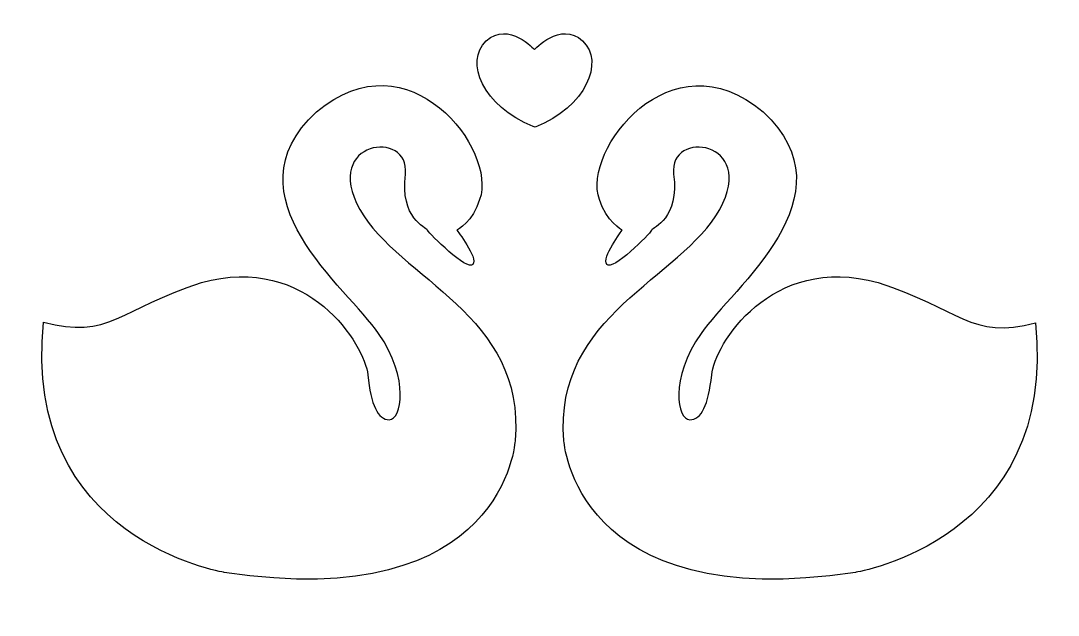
# Model space of a CAD drawing. Header units: centimetres. Extents: x -19.9 to 19.9, y -11.9 to 11.
import ezdxf

# ---------------------------------------------------------------- set-up
doc = ezdxf.new("R2010")
doc.units = ezdxf.units.CM
doc.header["$MEASUREMENT"] = 0
doc.layers.add('Layer 1', color=7, linetype='Continuous')

msp = doc.modelspace()

# ---------------------------------------------------------------- linework, layer by layer
at = {"layer": 'Layer 1'}
for points, knots in [([(-0.19286, 9.86127), (-0.19286, 9.86127), (-0.19286, 9.86127), (-0.19286, 9.86127), (-0.19286, 9.86127), (-0.19286, 9.86127), (-1.16917, 10.96654), (-2.04301, 10.19552), (-2.04301, 10.19552), (-2.89105, 9.39873), (-2.17162, 7.67685), (-0.24411, 6.90585), (-0.24411, 6.90585), (-0.24411, 6.90585), (-0.16709, 6.8804), (-0.16709, 6.8804), (-0.16709, 6.8804), (1.78588, 7.65142), (2.50531, 9.39873), (1.65761, 10.19552), (1.65761, 10.19552), (0.7838, 10.96654), (-0.19286, 9.86127), (-0.19286, 9.86127)], [0, 0, 0, 0, 0.14285714, 0.14285714, 0.14285714, 0.14285714, 0.28571429, 0.28571429, 0.28571429, 0.28571429, 0.42857143, 0.42857143, 0.42857143, 0.42857143, 0.57142857, 0.57142857, 0.57142857, 0.57142857, 0.71428571, 0.71428571, 0.71428571, 0.71428571, 1, 1, 1, 1]), ([(-0.93808, -5.14679), (-0.50133, -0.34103), (-5.40972, 1.07235), (-6.90017, 3.71932), (-6.90017, 3.71932), (-8.39059, 6.39206), (-4.94683, 6.80336), (-5.15249, 5.08147), (-5.15249, 5.08147), (-5.35812, 3.35959), (-4.35601, 3.05111), (-4.30479, 2.92284), (-4.30479, 2.92284), (-4.2274, 2.79423), (-2.76277, 1.3296), (-2.55711, 1.61191), (-2.55711, 1.61191), (-2.35148, 1.86916), (-3.17372, 2.92284), (-3.17372, 2.92284), (-3.17372, 2.92284), (-3.17372, 2.92284), (-2.53131, 3.28257), (-2.29988, 4.10481), (-2.29988, 4.10481), (-1.60626, 5.98076), (-4.99843, 10.4782), (-8.57046, 7.47119), (-8.57046, 7.47119), (-12.09124, 4.23343), (-7.38851, 0.71265), (-6.18074, -1.03503), (-6.18074, -1.03503), (-4.97263, -2.78218), (-5.3069, -4.34999), (-5.76945, -4.34999), (-5.76945, -4.34999), (-6.2062, -4.34999), (-6.48888, -3.78463), (-6.5917, -2.62811), (-6.5917, -2.62811), (-6.72031, -1.49757), (-8.85315, 2.04901), (-12.99089, 0.91829), (-12.99089, 0.91829), (-16.07458, -0.08418), (-16.56289, -1.29192), (-19.05542, -0.59794), (-19.05542, -0.59794), (-19.92926, -8.95025), (-12.11701, -10.20925), (-12.11701, -10.20925), (-12.11701, -10.20925), (-1.29778, -11.85374), (-0.93808, -5.14679), (-0.93808, -5.14679)], [0, 0, 0, 0, 0.06666667, 0.06666667, 0.06666667, 0.06666667, 0.13333333, 0.13333333, 0.13333333, 0.13333333, 0.2, 0.2, 0.2, 0.2, 0.26666667, 0.26666667, 0.26666667, 0.26666667, 0.33333333, 0.33333333, 0.33333333, 0.33333333, 0.4, 0.4, 0.4, 0.4, 0.46666667, 0.46666667, 0.46666667, 0.46666667, 0.53333333, 0.53333333, 0.53333333, 0.53333333, 0.6, 0.6, 0.6, 0.6, 0.66666667, 0.66666667, 0.66666667, 0.66666667, 0.73333333, 0.73333333, 0.73333333, 0.73333333, 0.8, 0.8, 0.8, 0.8, 0.86666667, 0.86666667, 0.86666667, 0.86666667, 1, 1, 1, 1]), ([(13.01612, 0.9183), (8.85293, 2.04902), (6.72009, -1.49756), (6.61728, -2.6281), (6.61728, -2.6281), (6.48867, -3.78462), (6.23178, -4.34998), (5.76921, -4.34998), (5.76921, -4.34998), (5.30669, -4.34998), (4.97242, -2.78217), (6.20596, -1.03502), (6.20596, -1.03502), (7.4137, 0.71266), (12.09103, 4.23344), (8.59605, 7.4712), (8.59605, 7.4712), (5.02401, 10.4524), (1.63184, 5.98076), (2.30002, 4.10481), (2.30002, 4.10481), (2.5569, 3.28256), (3.17386, 2.92284), (3.17386, 2.92284), (3.17386, 2.92284), (3.17386, 2.92284), (2.37704, 1.86916), (2.58267, 1.61191), (2.58267, 1.61191), (2.78833, 1.3296), (4.25298, 2.79423), (4.30455, 2.92284), (4.30455, 2.92284), (4.3558, 3.05111), (5.38368, 3.35959), (5.15225, 5.08147), (5.15225, 5.08147), (4.94693, 6.80335), (8.39035, 6.39206), (6.9257, 3.71932), (6.9257, 3.71932), (5.43531, 1.07234), (0.52692, -0.34103), (0.93787, -5.14679), (0.93787, -5.14679), (0.93787, -5.14679), (1.32337, -11.85374), (12.14229, -10.20925), (12.14229, -10.20925), (12.14229, -10.20925), (19.92908, -8.95026), (19.05524, -0.62374), (19.05524, -0.62374), (16.5885, -1.29192), (16.10013, -0.08418), (13.01612, 0.9183)], [0, 0, 0, 0, 0.06666667, 0.06666667, 0.06666667, 0.06666667, 0.13333333, 0.13333333, 0.13333333, 0.13333333, 0.2, 0.2, 0.2, 0.2, 0.26666667, 0.26666667, 0.26666667, 0.26666667, 0.33333333, 0.33333333, 0.33333333, 0.33333333, 0.4, 0.4, 0.4, 0.4, 0.46666667, 0.46666667, 0.46666667, 0.46666667, 0.53333333, 0.53333333, 0.53333333, 0.53333333, 0.6, 0.6, 0.6, 0.6, 0.66666667, 0.66666667, 0.66666667, 0.66666667, 0.73333333, 0.73333333, 0.73333333, 0.73333333, 0.8, 0.8, 0.8, 0.8, 0.86666667, 0.86666667, 0.86666667, 0.86666667, 1, 1, 1, 1])]:
    msp.add_open_spline(points, degree=3, knots=knots, dxfattribs=at)

doc.saveas('drawing.dxf')
